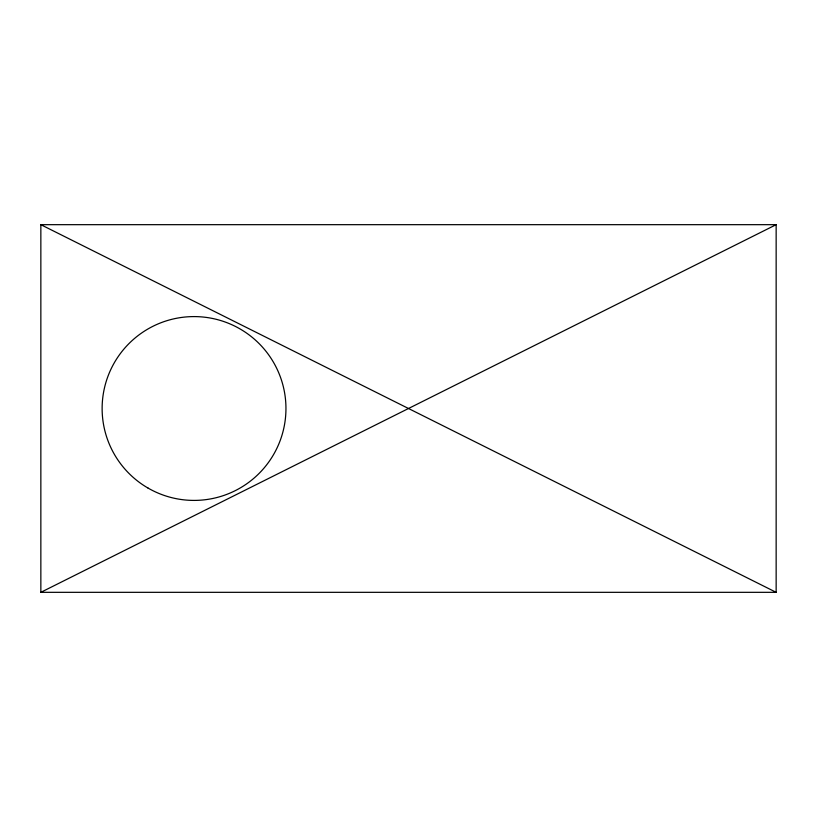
<?xml version="1.0" encoding="UTF-8"?>
<svg xmlns="http://www.w3.org/2000/svg" width="817" height="817" viewBox="0 0 817 817"><rect width="100%" height="100%" fill="white"/><g stroke="black" fill="none" stroke-linecap="round" stroke-linejoin="round"><path stroke-width="1.23" d="M40.85 592.325L776.15 224.675L776.15 592.325L40.85 592.325L40.85 224.675L776.15 224.675M40.85 224.675L776.15 592.325M148.081 488.096A91.912 91.912 0 0 0 285.95 408.5A91.912 91.912 0 0 0 148.081 328.904A91.912 91.912 0 0 0 148.081 488.096"/></g></svg>
